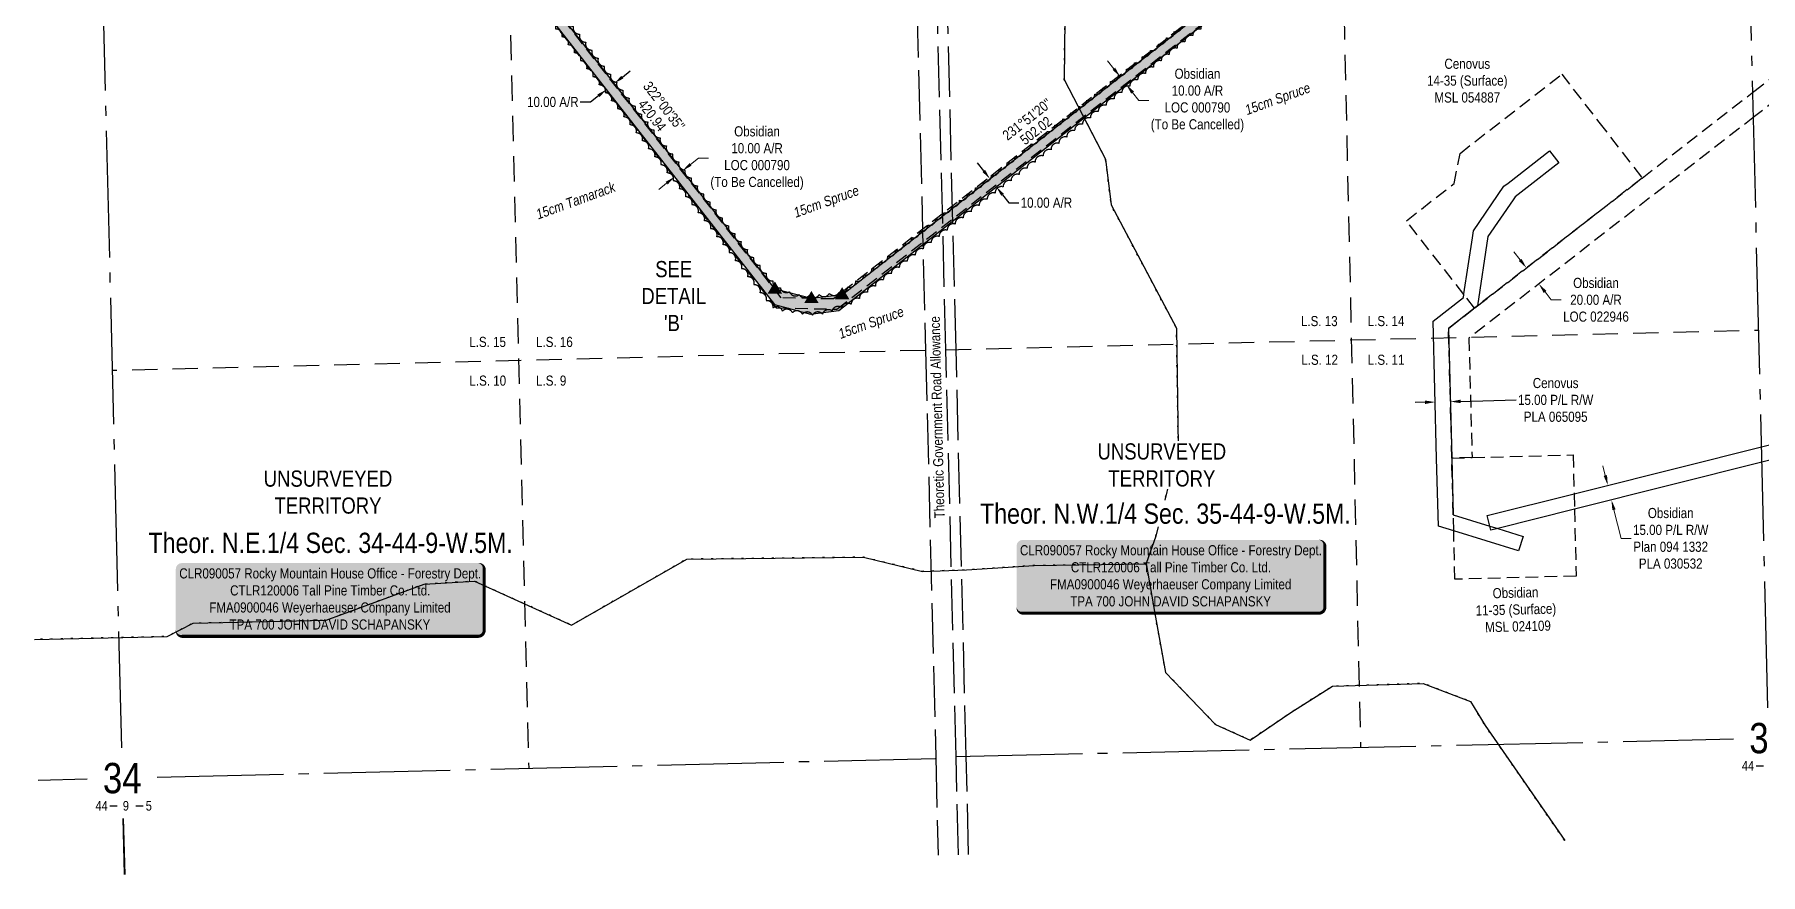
# Model space of a CAD drawing. Extents: x 617631 to 623159, y 5855424 to 5859819.
# Drawn here: x 619646 to 621353, y 5855424 to 5856254 of the extents above; entities that cross this region are included whole.
import ezdxf
from ezdxf.enums import TextEntityAlignment as Align

# ---------------------------------------------------------------- set-up
doc = ezdxf.new("R2010")
doc.units = 0
doc.header["$LTSCALE"] = 5
doc.header["$PDSIZE"] = 0.5
for name, pattern in [('0', [1, 1, 0]), ('foc-ACCESSROAD', [3.75, 2.5, -1.25]), ('foc-LSD', [8, 5, -3]), ('foc-QUARTERLINE', [33, 25, -3, 2, -3]), ('foc-UNSURVEYED', [12.5, 10, -2.5]), ('foc-WHEELTRACKS', [2, 0.4, -1.6])]:
    doc.linetypes.add(name, pattern=pattern)
doc.layers.get('Defpoints').update_dxf_attribs({"color": 9})
for name, color, linetype in [('10', 1, 'Continuous'), ('9', 3, 'Continuous'), ('AS-SURFACE IMPACT', 7, 'Continuous'), ('C-AR', 13, 'foc-ACCESSROAD'), ('C-RW', 13, 'Continuous'), ('C-SYMBOL', 7, 'Continuous'), ('C-WS', 13, 'foc-ACCESSROAD'), ('DETAIL-T', 7, 'Continuous'), ('F-RW', 190, 'Continuous'), ('F-WS', 190, 'foc-ACCESSROAD'), ('L-BD', 7, 'Continuous'), ('L-MON', 1, 'Continuous'), ('L-QSEC', 8, 'foc-QUARTERLINE'), ('L-ROAD-T', 7, 'Continuous'), ('L-SECLBL', 7, 'Continuous'), ('L-SECTION-LSD', 7, 'foc-LSD'), ('L-UNS-T', 3, 'Continuous'), ('L-USEC', 7, 'foc-UNSURVEYED'), ('P-PROPOSED', 10, 'Continuous'), ('P-PROPOSED-H', 21, 'Continuous'), ('P-TXT', 4, 'Continuous'), ('T-BUSH', 110, '0'), ('T-BUSH-T', 110, 'Continuous'), ('T-WATER-P3', 160, 'foc-WHEELTRACKS')]:
    doc.layers.add(name, color=color, linetype=linetype)
for name, color, linetype, lineweight in [('C-AR-T', 13, 'Continuous', 9), ('C-RW-T', 13, 'Continuous', 9), ('C-WS-T', 13, 'Continuous', 9)]:
    doc.layers.add(name, color=color, linetype=linetype, lineweight=lineweight)
doc.styles.add('100L', font='ARIALN.TTF', dxfattribs={"height": 11})
doc.styles.add('175L', font='ARIALN.TTF', dxfattribs={"height": 20})
doc.styles.add('80', font='ARIALN.TTF', dxfattribs={"height": 10})
doc.styles.add('80CG', font='ARIALN.TTF', dxfattribs={"height": 10})
doc.styles.add('80L', font='ARIALN.TTF', dxfattribs={"height": 10})
doc.styles.add('80LS', font='ARIALNI.TTF', dxfattribs={"height": 10})
doc.styles.add('foc-LtypeFont', font='ARIALN.TTF', dxfattribs={"height": 7.35})
doc.styles.add('SIMPLEX', font='ARIALN.TTF')
doc.linetypes.add('foc-TOPO-flowdirection-NOLINE', pattern='A,0,[">",foc-LtypeFont,S=0.3,R=0,X=0,Y=-0.945],-20,[">",foc-LtypeFont,S=0.3,R=0,X=0,Y=-0.945],0', length=20)
doc.dimstyles.new('Compass 5 000', dxfattribs={"dimscale": 5, "dimtxt": 9, "dimasz": 2, "dimexe": 0.2, "dimexo": 0.0625, "dimgap": 0.5, "dimtad": 0, "dimtih": 1, "dimtoh": 1, "dimzin": 0, "dimdsep": 46, "dimtxsty": '80CG', "dimcen": 0.1, "dimse1": 1, "dimse2": 1, "dimclrd": 256, "dimclrt": 256, "dimaunit": 1, "dimadec": 4, "dimazin": 0, "dimtfac": 0.06, "dimtofl": 0, "dimtmove": 0, "dimatfit": 1, "dimfxl": 0.2, "dimtolj": 1, "dimtzin": 0, "dimlwd": -1, "dimarcsym": 0})

# ---------------------------------------------------------------- blocks, each defined once
blk = doc.blocks.new('L-SECLBL')
at = {"layer": '9', "color": 7}
for p, q in [((-5.1, -27.8), (-12.3, -27.8)), ((20.7, -27.8), (13.5, -27.8))]:
    blk.add_line(p, q, dxfattribs=at)
at = {"layer": '10', "color": 2, "style": 'SIMPLEX'}
blk.add_attdef('SEC', text='', height=30, dxfattribs=at).set_placement((0, 0), align=Align.MIDDLE)
at = {"layer": '10', "color": 5, "style": '80L'}
blk.add_attdef('TWP', text='', height=9.5, dxfattribs=at).set_placement((-14.4, -27.4), align=Align.MIDDLE_RIGHT)
blk.add_attdef('RGE', text='', height=9.5, dxfattribs=at).set_placement((3.6, -27.4), align=Align.MIDDLE_CENTER)
blk.add_attdef('MER', text='', height=9.5, dxfattribs=at).set_placement((23.2, -27.4), align=Align.MIDDLE_LEFT)
blk = doc.blocks.new('*D424')
at = {"layer": 'C-RW-T', "transparency": 16777216}
for p, q in [((621199.7, 5855818.2), (621197.3, 5855827.9)), ((621208.3, 5855784.3), (621215.4, 5855756)), ((621215.4, 5855756), (621225.4, 5855756))]:
    blk.add_line(p, q, dxfattribs=at)
for points in [[(621201.4, 5855818.6), (621198.1, 5855817.8), (621202.2, 5855808.5)], [(621209.9, 5855784.7), (621206.7, 5855783.9), (621205.8, 5855794)]]:
    blk.add_solid(points, dxfattribs=at)
at = {"layer": 'Defpoints', "color": 0, "transparency": 16777216}
for p in [(621220.5, 5855813.1), (621224.2, 5855798.6), (621205.8, 5855794)]:
    blk.add_point(p, dxfattribs=at)
at = {"layer": 'C-RW-T', "transparency": 16777216, "insert": (621264.4, 5855756), "char_height": 10, "attachment_point": 5, "style": '80CG'}
blk.add_mtext('\\A1;Obsidian\\P15.00 P/L R/W\\PPlan 094 1332\\PPLA 030532', dxfattribs=at)
blk = doc.blocks.new('*D425')
at = {"layer": 'Defpoints', "color": 0, "transparency": 16777216}
for p in [(621031.5, 5855890.8), (621031.6, 5855887.5), (621046.6, 5855887.9)]:
    blk.add_point(p, dxfattribs=at)
at = {"layer": 'F-RW', "transparency": 16777216}
for p, q in [((621021.5, 5855890.6), (621011.5, 5855890.3)), ((621056.5, 5855891.5), (621111.5, 5855892.9))]:
    blk.add_line(p, q, dxfattribs=at)
for points in [[(621021.5, 5855892.3), (621021.5, 5855888.9), (621031.5, 5855890.8)], [(621056.5, 5855893.2), (621056.5, 5855889.8), (621046.5, 5855891.2)]]:
    blk.add_solid(points, dxfattribs=at)
at = {"layer": 'F-RW', "transparency": 16777216, "insert": (621150.6, 5855892.9), "char_height": 10, "attachment_point": 5, "style": '80CG'}
blk.add_mtext('\\A1;Cenovus\\P15.00 P/L R/W\\PPLA 065095', dxfattribs=at)
blk = doc.blocks.new('*D426')
at = {"layer": 'C-AR-T', "transparency": 16777216}
for p, q in [((621115.6, 5856031.4), (621109.4, 5856039.3)), ((621140.1, 5855999.8), (621146.2, 5855991.9)), ((621146.2, 5855991.9), (621156.2, 5855991.9))]:
    blk.add_line(p, q, dxfattribs=at)
for points in [[(621116.9, 5856032.4), (621114.2, 5856030.3), (621121.7, 5856023.5)], [(621141.4, 5856000.8), (621138.8, 5855998.7), (621133.9, 5856007.7)]]:
    blk.add_solid(points, dxfattribs=at)
at = {"layer": 'Defpoints', "color": 0, "transparency": 16777216}
for p in [(621122, 5856023.7), (621133.9, 5856007.7), (621134.3, 5856007.9)]:
    blk.add_point(p, dxfattribs=at)
at = {"layer": 'C-AR-T', "transparency": 16777216, "insert": (621190.5, 5855991.9), "char_height": 10, "attachment_point": 5, "style": '80CG'}
blk.add_mtext('\\A1;Obsidian\\P20.00 A/R\\PLOC 022946 ', dxfattribs=at)
blk = doc.blocks.new('TRIA')
blk.add_hatch(color=255).paths.add_polyline_path([(-0.04, 1.52), (-1.47, -0.87), (1.39, -0.87)])
blk = doc.blocks.new('TRIAA')
blk.add_blockref('TRIA', (0, 0))
blk = doc.blocks.new('TRIB')
at = {"color": 1}
blk.add_lwpolyline([(-1.12, -0.67), (-0.04, 1.13), (1.04, -0.67)], close=True, dxfattribs=at)
blk = doc.blocks.new('TRIBB')
blk.add_blockref('TRIB', (0, 0))
blk = doc.blocks.new('TRICC')
for name in ['TRIAA', 'TRIBB']:
    blk.add_blockref(name, (0, 0))
blk = doc.blocks.new('plspike')
blk.add_blockref('TRICC', (0, 0))
blk = doc.blocks.new('*D467')
at = {"layer": 'C-AR-T', "transparency": 16777216}
for p, q in [((620294.9, 5856125.8), (620302.7, 5856132)), ((620302.7, 5856132), (620312.7, 5856132)), ((620271.3, 5856107.3), (620263.4, 5856101.1))]:
    blk.add_line(p, q, dxfattribs=at)
for points in [[(620293.9, 5856127.1), (620295.9, 5856124.5), (620287, 5856119.6)], [(620270.3, 5856108.6), (620272.3, 5856106), (620279.2, 5856113.5)]]:
    blk.add_solid(points, dxfattribs=at)
at = {"layer": 'Defpoints', "color": 0, "transparency": 16777216}
for p in [(620278.8, 5856113.9), (620286.7, 5856120.1), (620287, 5856119.6)]:
    blk.add_point(p, dxfattribs=at)
at = {"layer": 'C-AR-T', "transparency": 16777216, "insert": (620360.7, 5856132), "char_height": 10, "attachment_point": 5, "style": '80CG'}
blk.add_mtext('\\A1;Obsidian\\P10.00 A/R \\PLOC 000790\\P(To Be Cancelled)', dxfattribs=at)
blk = doc.blocks.new('*D468')
at = {"layer": 'C-AR-T', "transparency": 16777216}
for p, q in [((620713.6, 5856220.4), (620707.4, 5856228.3)), ((620732.1, 5856196.8), (620738.3, 5856189)), ((620738.3, 5856189), (620748.3, 5856189))]:
    blk.add_line(p, q, dxfattribs=at)
for points in [[(620714.9, 5856221.5), (620712.3, 5856219.4), (620719.8, 5856212.6)], [(620733.5, 5856197.9), (620730.8, 5856195.8), (620726, 5856204.7)]]:
    blk.add_solid(points, dxfattribs=at)
at = {"layer": 'Defpoints', "color": 0, "transparency": 16777216}
for p in [(620720.3, 5856213), (620726, 5856204.7), (620726.4, 5856205.1)]:
    blk.add_point(p, dxfattribs=at)
at = {"layer": 'C-AR-T', "transparency": 16777216, "insert": (620796.3, 5856189), "char_height": 10, "attachment_point": 5, "style": '80CG'}
blk.add_mtext('\\A1;Obsidian\\P10.00 A/R \\PLOC 000790\\P(To Be Cancelled)', dxfattribs=at)
blk = doc.blocks.new('*D492')
at = {"layer": 'Defpoints', "color": 0, "transparency": 16777216}
for p in [(620589.9, 5856110.6), (620597.3, 5856103.7), (620596.1, 5856102.7)]:
    blk.add_point(p, dxfattribs=at)
at = {"layer": 'P-TXT', "transparency": 16777216}
for p, q in [((620585, 5856119.4), (620578.8, 5856127.3)), ((620603.5, 5856095.8), (620609.7, 5856087.9)), ((620609.7, 5856087.9), (620619.7, 5856087.9))]:
    blk.add_line(p, q, dxfattribs=at)
for points in [[(620586.3, 5856120.4), (620583.6, 5856118.4), (620591.1, 5856111.5)], [(620604.8, 5856096.8), (620602.2, 5856094.8), (620597.3, 5856103.7)]]:
    blk.add_solid(points, dxfattribs=at)
at = {"layer": 'P-TXT', "transparency": 16777216, "insert": (620646.9, 5856087.9), "char_height": 10, "attachment_point": 5, "style": '80CG'}
blk.add_mtext('\\A1;10.00 A/R', dxfattribs=at)
blk = doc.blocks.new('*D493')
at = {"layer": 'Defpoints', "color": 0, "transparency": 16777216}
for p in [(620219.6, 5856206), (620211.7, 5856199.8), (620211.7, 5856199.8)]:
    blk.add_point(p, dxfattribs=at)
at = {"layer": 'P-TXT', "transparency": 16777216}
for p, q in [((620227.5, 5856212.1), (620235.3, 5856218.3)), ((620203.8, 5856193.7), (620195.9, 5856187.5)), ((620195.9, 5856187.5), (620185.9, 5856187.5))]:
    blk.add_line(p, q, dxfattribs=at)
for points in [[(620226.4, 5856213.4), (620228.5, 5856210.8), (620219.6, 5856206)], [(620202.8, 5856195), (620204.9, 5856192.4), (620211.7, 5856199.8)]]:
    blk.add_solid(points, dxfattribs=at)
at = {"layer": 'P-TXT', "transparency": 16777216, "insert": (620158.7, 5856187.5), "char_height": 10, "attachment_point": 5, "style": '80CG'}
blk.add_mtext('\\A1;10.00 A/R', dxfattribs=at)
blk = doc.blocks.new('*U498')
h = blk.add_hatch(color=255)
edge = h.paths.add_edge_path()
edge.add_line((-146.5, -37), (146.5, -37))
edge.add_arc((146.5, -31), 6, 270, 360)
edge.add_line((152.5, -31), (152.5, 29.5))
edge.add_arc((146.5, 29.5), 6, 0, 90)
edge.add_line((146.5, 35.5), (-146.5, 35.5))
edge.add_arc((-146.5, 29.5), 6, 90, 180)
edge.add_line((-152.5, 29.5), (-152.5, -31))
edge.add_arc((-146.5, -31), 6, 180, 270)
at = {"color": 44, "flags": 128}
blk.add_lwpolyline([(-146.5, -37, 3, 3, 0), (146.5, -37, 3, 3, 0.414214), (152.5, -31, 3, 3, 0), (152.5, 29.5, 3, 0, 0.414214), (146.5, 35.5, 0, 0, 0), (-146.5, 35.5, 0, 0, 0.414214), (-152.5, 29.5, 0, 0, 0), (-152.5, -31, 0, 3, 0.414214)], format="xyseb", close=True, dxfattribs=at)
at = {"color": 44, "style": '80'}
blk.add_attdef('ENTER_TEXT_001', (-36, -5), '', height=10, dxfattribs=at)

msp = doc.modelspace()

# ---------------------------------------------------------------- hatches: boundary and pattern name
at = {"layer": 'P-PROPOSED-H'}
h = msp.add_hatch(color=256, dxfattribs=at)
h.dxf.hatch_style = 1
h.paths.add_polyline_path([(620119.529, 5856334.089), (620106.955, 5856333.772), (620111.696, 5856327.879), (620377.801, 5855987.166), (620413.685, 5855977.855), (620441.442, 5855981.265), (620845.958, 5856298.952), (620903.488, 5856345.479), (620913.88, 5856353.689), (620897.247, 5856353.288), (620839.728, 5856306.77), (620445.059, 5855996.816), (620414.689, 5855993.086), (620378.535, 5856002.467)])

# ---------------------------------------------------------------- linework, layer by layer
at = {"layer": 'C-AR'}
msp.add_lwpolyline([(621444.056, 5856248.169), (621347.218, 5856173.064), (621064.873, 5855954.086), (621067.903, 5855835.939), (621047.917, 5855835.426), (621044.651, 5855963.703), (621070.269, 5855983.571), (621070.638, 5855983.858), (621073.245, 5855985.879), (621236.302, 5856112.341), (621346.598, 5856197.886), (621435.272, 5856266.661), (621443.436, 5856272.992)], dxfattribs=at)
at = {"layer": 'C-RW'}
msp.add_lwpolyline([(621453.853, 5855856.248), (621355.75, 5855831.61), (621169.201, 5855784.758), (621093.307, 5855765.699), (621086.491, 5855763.988), (621085.456, 5855768.11), (621082.797, 5855778.699), (621168.804, 5855800.15), (621184.761, 5855804.13), (621355.366, 5855846.976), (621453.469, 5855871.611)], dxfattribs=at)
at = {"layer": 'C-WS'}
msp.add_lwpolyline([(621170.908, 5855718.646), (621050.949, 5855715.578), (621049.739, 5855763.397), (621049.339, 5855779.2), (621047.917, 5855835.426), (621067.903, 5855835.939), (621167.813, 5855838.505), (621168.804, 5855800.15), (621169.201, 5855784.758), (621170.908, 5855718.646)], close=True, dxfattribs=at)
at = {"layer": 'F-RW'}
msp.add_lwpolyline([(621118.333, 5855758.015), (621113.932, 5855743.686), (621049.739, 5855763.397), (621034.608, 5855768.043), (621032.913, 5855835.046), (621029.454, 5855970.911), (621059.329, 5855994.081), (621059.78, 5855997.06), (621059.879, 5855997.714), (621068.265, 5856053.04), (621069.35, 5856060.205), (621099.468, 5856104.137), (621103.619, 5856107.364), (621144.609, 5856139.217), (621153.807, 5856127.381), (621122.33, 5856102.921), (621110.52, 5856093.743), (621108.499, 5856090.796), (621083.653, 5856054.553), (621073.245, 5855985.879), (621070.638, 5855983.858), (621070.269, 5855983.571), (621044.651, 5855963.703), (621047.917, 5855835.426), (621049.339, 5855779.2), (621085.456, 5855768.11), (621093.307, 5855765.699), (621118.333, 5855758.015)], close=True, dxfattribs=at)
at = {"layer": 'F-WS'}
msp.add_lwpolyline([(621070.638, 5855983.858), (621070.269, 5855983.571), (621059.78, 5855997.06), (621036.749, 5856026.678), (621002.968, 5856070.122), (621050.362, 5856106.974), (621056.005, 5856136.711), (621156.557, 5856214.899), (621193.409, 5856167.505), (621236.302, 5856112.341), (621073.245, 5855985.879), (621070.638, 5855983.858)], close=True, dxfattribs=at)
at = {"layer": 'L-BD', "flags": 128}
msp.add_lwpolyline([(620378.535, 5856002.467), (620366.359, 5856018.057)], dxfattribs=at)
at = {"layer": 'L-QSEC'}
for p, q in [((621360.531, 5855588.495), (621341.591, 5856364)), ((619712.851, 5856323.825), (619732.09, 5855548.943)), ((620557.506, 5855540.359), (621326.508, 5855557.627)), ((619767.345, 5855519.789), (620536.988, 5855538.482)), ((619649.496, 5855516.927), (619698.083, 5855518.107)), ((619735.206, 5855423.632), (619733.83, 5855478.965)), ((619733.83, 5855478.965), (619735.207, 5855423.632))]:
    msp.add_line(p, q, dxfattribs=at)
at = {"layer": 'L-SECTION-LSD', "flags": 128}
for points in [[(620939.493, 5856354.241), (620957.567, 5855549.342)], [(620114.968, 5856333.744), (620134.825, 5855528.714)], [(620547.454, 5855942.418), (621351.408, 5855962.053)], [(620527.356, 5855941.938), (619722.829, 5855921.962)]]:
    msp.add_lwpolyline(points, dxfattribs=at)
at = {"layer": 'L-USEC'}
for p, q in [((620517.3, 5856344.128), (620527.356, 5855941.938)), ((620547.454, 5855942.418), (620537.398, 5856344.613)), ((620557.511, 5855942.67), (620547.455, 5856344.855)), ((620527.356, 5855941.938), (620537.408, 5855539.878)), ((620557.506, 5855540.359), (620547.454, 5855942.418)), ((620567.563, 5855540.61), (620557.511, 5855942.67)), ((620537.408, 5855539.878), (620539.839, 5855442.627)), ((620559.937, 5855443.101), (620557.506, 5855540.359)), ((620569.994, 5855443.339), (620567.563, 5855540.61))]:
    msp.add_line(p, q, dxfattribs=at)
at = {"layer": 'T-BUSH', "flags": 128}
for points in [[(619711.513, 5856861.655, 0.52056705), (619717.862, 5856853.929, 0.52056705), (619724.211, 5856846.203, 0.52056705), (619730.56, 5856838.477, 0.52056705), (619736.789, 5856830.654, 0.52056705), (619743.007, 5856822.822, 0.52056705), (619749.225, 5856814.991, 0.52056705), (619755.443, 5856807.159, 0.52056705), (619761.661, 5856799.327, 0.52056705), (619767.879, 5856791.496, 0.52056705), (619774.098, 5856783.664, 0.52056705), (619780.24, 5856775.773, 0.52056705), (619786.358, 5856767.863, 0.52056705), (619792.475, 5856759.952, 0.52056705), (619798.592, 5856752.041, 0.52056705), (619804.709, 5856744.13, 0.52056705), (619810.826, 5856736.219, 0.52056705), (619816.943, 5856728.309, 0.52056705), (619823.06, 5856720.398, 0.52056705), (619829.177, 5856712.487, 0.52056705), (619835.295, 5856704.576, 0.52056705), (619841.411, 5856696.665, 0.52056705), (619847.513, 5856688.742, 0.52056705), (619853.615, 5856680.82, 0.52056705), (619859.717, 5856672.897, 0.52056705), (619865.819, 5856664.975, 0.52056705), (619871.921, 5856657.053, 0.52056705), (619878.023, 5856649.13, 0.52056705), (619884.125, 5856641.208, 0.52056705), (619890.227, 5856633.285, 0.52056705), (619896.329, 5856625.363, 0.52056705), (619902.431, 5856617.44, 0.52056705), (619908.533, 5856609.518, 0.52056705), (619914.635, 5856601.596, 0.52056705), (619920.738, 5856593.673, 0.52056705), (619926.84, 5856585.751, 0.52056705), (619932.942, 5856577.828, 0.52056705), (619939.076, 5856569.931, 0.52056705), (619945.232, 5856562.05, 0.52056705), (619951.387, 5856554.169, 0.52056705), (619957.543, 5856546.288, 0.52056705), (619963.699, 5856538.408, 0.52056705), (619969.782, 5856530.471, 0.52056705), (619975.84, 5856522.514, 0.52056705), (619981.897, 5856514.558, 0.52056705), (619987.954, 5856506.601, 0.52056705), (619994.011, 5856498.644, 0.52056705), (620000.068, 5856490.687, 0.52056705), (620006.126, 5856482.73, 0.52056705), (620012.183, 5856474.774, 0.52056705), (620018.24, 5856466.817, 0.52056705), (620024.297, 5856458.86, 0.52056705), (620030.354, 5856450.903, 0.52056705), (620036.411, 5856442.946, 0.52056705), (620042.469, 5856434.99, 0.52056705), (620048.571, 5856427.068, 0.52056705), (620054.838, 5856419.276, 0.52056705), (620061.106, 5856411.484, 0.52056705), (620067.373, 5856403.691, 0.52056705), (620073.64, 5856395.899, 0.52056705), (620079.907, 5856388.106, 0.52056705), (620086.175, 5856380.314, 0.52056705), (620092.442, 5856372.521, 0.52056705), (620098.709, 5856364.729, 0.52056705), (620104.976, 5856356.937, 0.52056705), (620111.244, 5856349.144, 0.52056705), (620117.511, 5856341.352, 0.52056705), (620123.718, 5856333.511, 0.52056705), (620129.889, 5856325.643, 0.52056705), (620136.061, 5856317.775, 0.52056705), (620142.232, 5856309.906, 0.52056705), (620148.404, 5856302.038, 0.52056705), (620154.551, 5856294.15, 0.52056705), (620160.682, 5856286.25, 0.52056705), (620166.813, 5856278.35, 0.52056705), (620172.944, 5856270.45, 0.52056705), (620179.075, 5856262.55, 0.52056705), (620185.206, 5856254.65, 0.52056705), (620191.336, 5856246.75, 0.52056705), (620197.467, 5856238.849, 0.52056705), (620203.598, 5856230.949, 0.52056705), (620209.729, 5856223.049, 0.52056705), (620215.86, 5856215.149, 0.52056705), (620221.991, 5856207.249, 0.52056705), (620228.122, 5856199.349, 0.52056705), (620234.253, 5856191.449, 0.52056705), (620240.383, 5856183.548, 0.52056705), (620246.514, 5856175.648, 0.52056705), (620252.658, 5856167.758, 0.52056705), (620258.804, 5856159.87, 0.52056705), (620264.951, 5856151.982, 0.52056705), (620271.097, 5856144.094, 0.52056705), (620277.243, 5856136.205, 0.52056705), (620283.39, 5856128.317, 0.52056705), (620289.536, 5856120.429, 0.52056705), (620295.682, 5856112.541, 0.52056705), (620301.828, 5856104.653, 0.52056705), (620307.975, 5856096.765, 0.52056705), (620314.121, 5856088.876, 0.52056705), (620320.267, 5856080.988, 0.52056705), (620326.413, 5856073.1, 0.52056705), (620332.587, 5856065.233, 0.52056705), (620338.802, 5856057.399, 0.52056705), (620345.016, 5856049.564, 0.52056705), (620351.231, 5856041.73, 0.52056705), (620357.445, 5856033.895, 0.52056705), (620363.66, 5856026.061, 0.52056705), (620369.874, 5856018.226, 0.52056705), (620376.339, 5856010.626, 0.52056705), (620383.741, 5856003.903, 0.52056705), (620392.777, 5855999.967, 0.52056705), (620402.306, 5855997.019, 0.52056705), (620412.279, 5855996.281, 0.52056705), (620422.215, 5855997.04, 0.52056705), (620432.141, 5855998.255, 0.52056705), (620442.067, 5855999.471, 0.52056705), (620450.406, 5856004.609, 0.52056705), (620458.385, 5856010.637, 0.52056705), (620466.365, 5856016.664, 0.52056705), (620474.26, 5856022.801, 0.52056705), (620482.151, 5856028.944, 0.52056705), (620490.042, 5856035.086, 0.52056705), (620497.934, 5856041.229, 0.52056705), (620505.825, 5856047.371, 0.52056705), (620513.716, 5856053.514, 0.52056705), (620521.607, 5856059.656, 0.52056705), (620529.498, 5856065.798, 0.52056705), (620537.389, 5856071.941, 0.52056705), (620545.28, 5856078.083, 0.52056705), (620553.172, 5856084.226, 0.52056705), (620561.057, 5856090.375, 0.52056705), (620568.914, 5856096.561, 0.52056705), (620576.772, 5856102.747, 0.52056705), (620584.629, 5856108.933, 0.52056705), (620592.486, 5856115.119, 0.52056705), (620600.343, 5856121.304, 0.52056705), (620608.2, 5856127.49, 0.52056705), (620616.058, 5856133.676, 0.52056705), (620623.915, 5856139.862, 0.52056705), (620631.772, 5856146.048, 0.52056705), (620639.629, 5856152.234, 0.52056705), (620647.486, 5856158.419, 0.52056705), (620655.354, 5856164.591, 0.52056705), (620663.225, 5856170.76, 0.52056705), (620671.096, 5856176.928, 0.52056705), (620678.967, 5856183.097, 0.52056705), (620686.838, 5856189.265, 0.52056705), (620694.709, 5856195.434, 0.52056705), (620702.579, 5856201.602, 0.52056705), (620710.45, 5856207.771, 0.52056705), (620718.321, 5856213.939, 0.52056705), (620726.192, 5856220.108, 0.52056705), (620734.063, 5856226.276, 0.52056705), (620741.934, 5856232.445, 0.52056705), (620749.804, 5856238.613, 0.52056705), (620757.675, 5856244.781, 0.52056705), (620765.546, 5856250.95, 0.52056705), (620773.41, 5856257.127, 0.52056705), (620781.194, 5856263.405, 0.52056705), (620788.977, 5856269.683, 0.52056705), (620796.761, 5856275.961, 0.52056705), (620804.545, 5856282.239, 0.52056705), (620812.329, 5856288.517, 0.52056705), (620820.112, 5856294.795, 0.52056705), (620827.896, 5856301.073, 0.52056705), (620835.68, 5856307.351, 0.52056705), (620843.464, 5856313.629, 0.52056705), (620851.247, 5856319.907, 0.52056705), (620859.025, 5856326.193, 0.52056705), (620866.796, 5856332.486, 0.52056705), (620874.568, 5856338.78, 0.52056705), (620882.339, 5856345.073, 0.52056705), (620890.11, 5856351.366, 0.52056705), (620897.882, 5856357.66, 0.52056705), (620905.693, 5856363.902, 0.52056705), (620913.557, 5856370.08, 0.52056705), (620921.42, 5856376.259, 0.52056705), (620929.283, 5856382.437, 0.52056705), (620937.146, 5856388.615, 0.52056705), (620945.01, 5856394.793, 0.52056705), (620952.873, 5856400.971, 0.52056705), (620960.744, 5856407.14, 0.52056705), (620968.659, 5856413.251, 0.52056705), (620976.574, 5856419.363, 0.52056705), (620984.488, 5856425.475, 0.52056705), (620992.403, 5856431.587, 0.52056705), (621000.318, 5856437.698, 0.52056705), (621008.233, 5856443.81, 0.52056705), (621016.148, 5856449.922, 0.52056705), (621024.067, 5856456.029, 0.52056705), (621031.985, 5856462.136, 0.52056705), (621039.904, 5856468.243, 0.52056705), (621047.823, 5856474.35, 0.52056705), (621055.741, 5856480.457, 0.52056705), (621063.66, 5856486.564, 0.52056705), (621071.579, 5856492.671, 0.52056705), (621079.497, 5856498.778, 0.52056705), (621087.416, 5856504.885, 0.52056705), (621095.289, 5856511.05, 0.52056705), (621103.096, 5856517.299, 0.52056705), (621110.903, 5856523.548, 0.52056705), (621118.68, 5856529.833, 0.52056705), (621126.251, 5856536.366, 0.52056705), (621133.822, 5856542.899, 0.52056705), (621141.393, 5856549.432, 0.52056705), (621148.964, 5856555.965, 0.52056705), (621156.535, 5856562.498, 0.52056705), (621164.361, 5856568.722, 0.52056705), (621172.207, 5856574.923, 0.52056705), (621180.052, 5856581.123, 0.52056705), (621187.898, 5856587.324, 0.52056705), (621195.743, 5856593.525, 0.52056705), (621193.876, 5856601.261, 0.52056705), (621188.326, 5856609.579, 0.52056705), (621182.775, 5856617.897, 0.52056705), (621176.997, 5856626.558, 0.52056705)], [(621226.137, 5856557.305, 0.52056705), (621220.04, 5856565.231, 0.52056705), (621213.942, 5856573.156, 0.52056705), (621207.844, 5856581.082, 0.52056705), (621199.665, 5856575.585, 0.52056705), (621191.453, 5856569.878, 0.52056705), (621183.317, 5856564.07, 0.52056705), (621175.504, 5856557.828, 0.52056705), (621167.69, 5856551.587, 0.52056705), (621159.865, 5856545.361, 0.52056705), (621152.04, 5856539.134, 0.52056705), (621144.215, 5856532.908, 0.52056705), (621136.39, 5856526.682, 0.52056705), (621128.565, 5856520.455, 0.52056705), (621120.74, 5856514.229, 0.52056705), (621112.914, 5856508.003, 0.52056705), (621105.089, 5856501.776, 0.52056705), (621097.239, 5856495.582, 0.52056705), (621089.298, 5856489.504, 0.52056705), (621081.357, 5856483.426, 0.52056705), (621073.416, 5856477.349, 0.52056705), (621065.475, 5856471.271, 0.52056705), (621057.534, 5856465.193, 0.52056705), (621049.695, 5856458.984, 0.52056705), (621041.868, 5856452.76, 0.52056705), (621034.04, 5856446.537, 0.52056705), (621026.213, 5856440.314, 0.52056705), (621018.385, 5856434.09, 0.52056705), (621010.558, 5856427.867, 0.52056705), (621002.73, 5856421.644, 0.52056705), (620994.903, 5856415.42, 0.52056705), (620987.075, 5856409.197, 0.52056705), (620979.248, 5856402.973, 0.52056705), (620971.42, 5856396.75, 0.52056705), (620963.593, 5856390.527, 0.52056705), (620955.765, 5856384.303, 0.52056705), (620947.905, 5856378.122, 0.52056705), (620939.952, 5856372.06, 0.52056705), (620931.999, 5856365.997, 0.52056705), (620924.047, 5856359.935, 0.52056705), (620916.094, 5856353.872, 0.52056705), (620908.321, 5856347.585, 0.52056705), (620900.653, 5856341.166, 0.52056705), (620892.986, 5856334.746, 0.52056705), (620885.318, 5856328.327, 0.52056705), (620877.644, 5856321.915, 0.52056705), (620869.834, 5856315.67, 0.52056705), (620862.025, 5856309.424, 0.52056705), (620854.215, 5856303.179, 0.52056705), (620846.405, 5856296.934, 0.52056705), (620838.595, 5856290.688, 0.52056705), (620830.785, 5856284.443, 0.52056705), (620822.975, 5856278.197, 0.52056705), (620815.165, 5856271.952, 0.52056705), (620807.355, 5856265.706, 0.52056705), (620799.545, 5856259.461, 0.52056705), (620791.735, 5856253.216, 0.52056705), (620783.925, 5856246.97, 0.52056705), (620776.115, 5856240.725, 0.52056705), (620768.306, 5856234.479, 0.52056705), (620760.503, 5856228.225, 0.52056705), (620752.717, 5856221.949, 0.52056705), (620744.932, 5856215.673, 0.52056705), (620737.147, 5856209.397, 0.52056705), (620729.361, 5856203.121, 0.52056705), (620721.576, 5856196.845, 0.52056705), (620713.79, 5856190.57, 0.52056705), (620706.005, 5856184.294, 0.52056705), (620698.219, 5856178.018, 0.52056705), (620690.434, 5856171.742, 0.52056705), (620682.648, 5856165.466, 0.52056705), (620674.863, 5856159.19, 0.52056705), (620667.078, 5856152.914, 0.52056705), (620659.292, 5856146.638, 0.52056705), (620651.507, 5856140.362, 0.52056705), (620643.631, 5856134.201, 0.52056705), (620635.726, 5856128.076, 0.52056705), (620627.822, 5856121.95, 0.52056705), (620619.917, 5856115.825, 0.52056705), (620612.013, 5856109.7, 0.52056705), (620604.109, 5856103.574, 0.52056705), (620596.204, 5856097.449, 0.52056705), (620588.3, 5856091.324, 0.52056705), (620580.395, 5856085.198, 0.52056705), (620572.491, 5856079.073, 0.52056705), (620564.586, 5856072.948, 0.52056705), (620556.682, 5856066.822, 0.52056705), (620548.777, 5856060.697, 0.52056705), (620540.873, 5856054.572, 0.52056705), (620532.974, 5856048.439, 0.52056705), (620525.081, 5856042.3, 0.52056705), (620517.187, 5856036.16, 0.52056705), (620509.294, 5856030.02, 0.52056705), (620501.4, 5856023.881, 0.52056705), (620493.507, 5856017.741, 0.52056705), (620485.614, 5856011.602, 0.52056705), (620477.72, 5856005.462, 0.52056705), (620469.827, 5855999.322, 0.52056705), (620461.961, 5855993.148, 0.52056705), (620453.834, 5855987.454, 0.52056705), (620444.371, 5855984.222, 0.52056705), (620434.908, 5855980.989, 0.52056705), (620425.445, 5855977.756, 0.52056705), (620415.564, 5855976.866, 0.52056705), (620405.636, 5855977.674, 0.52056705), (620395.756, 5855979.22, 0.52056705), (620385.876, 5855980.766, 0.52056705), (620376.464, 5855983.819, 0.52056705), (620369.764, 5855990.938, 0.52056705), (620363.721, 5855998.905, 0.52056705), (620357.615, 5856006.825, 0.52056705), (620351.51, 5856014.745, 0.52056705), (620345.405, 5856022.665, 0.52056705), (620339.299, 5856030.585, 0.52056705), (620333.194, 5856038.504, 0.52056705), (620327.089, 5856046.424, 0.52056705), (620320.978, 5856054.34, 0.52056705), (620314.814, 5856062.214, 0.52056705), (620308.65, 5856070.089, 0.52056705), (620302.486, 5856077.963, 0.52056705), (620296.322, 5856085.838, 0.52056705), (620290.159, 5856093.712, 0.52056705), (620283.995, 5856101.587, 0.52056705), (620277.838, 5856109.467, 0.52056705), (620271.725, 5856117.381, 0.52056705), (620265.612, 5856125.295, 0.52056705), (620259.499, 5856133.208, 0.52056705), (620253.386, 5856141.122, 0.52056705), (620247.272, 5856149.036, 0.52056705), (620241.159, 5856156.95, 0.52056705), (620235.046, 5856164.864, 0.52056705), (620228.933, 5856172.778, 0.52056705), (620222.82, 5856180.691, 0.52056705), (620216.706, 5856188.605, 0.52056705), (620210.593, 5856196.519, 0.52056705), (620204.48, 5856204.433, 0.52056705), (620198.367, 5856212.347, 0.52056705), (620192.253, 5856220.261, 0.52056705), (620186.14, 5856228.174, 0.52056705), (620180.027, 5856236.088, 0.52056705), (620173.894, 5856243.987, 0.52056705), (620167.698, 5856251.836, 0.52056705), (620161.502, 5856259.685, 0.52056705), (620155.306, 5856267.534, 0.52056705), (620149.11, 5856275.383, 0.52056705), (620142.913, 5856283.232, 0.52056705), (620136.717, 5856291.081, 0.52056705), (620130.521, 5856298.93, 0.52056705), (620124.325, 5856306.779, 0.52056705), (620118.128, 5856314.628, 0.52056705), (620111.932, 5856322.477, 0.52056705), (620105.736, 5856330.326, 0.52056705), (620099.54, 5856338.175, 0.52056705), (620093.344, 5856346.024, 0.52056705), (620087.075, 5856353.815, 0.52056705), (620080.758, 5856361.567, 0.52056705), (620074.44, 5856369.318, 0.52056705), (620068.123, 5856377.07, 0.52056705), (620061.805, 5856384.822, 0.52056705), (620055.488, 5856392.574, 0.52056705), (620049.204, 5856400.352, 0.52056705), (620043.019, 5856408.21, 0.52056705), (620036.835, 5856416.069, 0.52056705), (620030.65, 5856423.927, 0.52056705), (620024.466, 5856431.785, 0.52056705), (620018.281, 5856439.644, 0.52056705), (620012.097, 5856447.502, 0.52056705), (620005.913, 5856455.36, 0.52056705), (619999.728, 5856463.218, 0.52056705), (619993.576, 5856471.102, 0.52056705), (619987.561, 5856479.09, 0.52056705), (619981.545, 5856487.079, 0.52056705), (619975.53, 5856495.067, 0.52056705), (619969.514, 5856503.055, 0.52056705), (619963.499, 5856511.044, 0.52056705), (619957.483, 5856519.032, 0.52056705), (619951.468, 5856527.02, 0.52056705), (619945.452, 5856535.009, 0.52056705), (619939.437, 5856542.997, 0.52056705), (619933.421, 5856550.985, 0.52056705), (619927.405, 5856558.973, 0.52056705), (619921.39, 5856566.962, 0.52056705), (619915.295, 5856574.889, 0.52056705), (619909.18, 5856582.802, 0.52056705), (619903.066, 5856590.715, 0.52056705), (619896.952, 5856598.628, 0.52056705), (619890.837, 5856606.541, 0.52056705), (619884.723, 5856614.454, 0.52056705), (619878.609, 5856622.367, 0.52056705), (619872.494, 5856630.28, 0.52056705), (619866.38, 5856638.193, 0.52056705), (619860.266, 5856646.106, 0.52056705), (619854.129, 5856654.002, 0.52056705), (619847.986, 5856661.892, 0.52056705), (619841.842, 5856669.782, 0.52056705), (619835.699, 5856677.673, 0.52056705), (619829.555, 5856685.563, 0.52056705), (619823.412, 5856693.454, 0.52056705), (619817.268, 5856701.344, 0.52056705), (619811.125, 5856709.234, 0.52056705), (619804.982, 5856717.125, 0.52056705), (619798.838, 5856725.015, 0.52056705), (619792.695, 5856732.906, 0.52056705), (619786.551, 5856740.796, 0.52056705), (619780.408, 5856748.686, 0.52056705), (619774.265, 5856756.577, 0.52056705), (619768.121, 5856764.467, 0.52056705), (619761.935, 5856772.324, 0.52056705), (619755.749, 5856780.181, 0.52056705), (619749.562, 5856788.038, 0.52056705), (619743.376, 5856795.895, 0.52056705), (619737.19, 5856803.752, 0.52056705), (619731.004, 5856811.609, 0.52056705), (619724.818, 5856819.466, 0.52056705), (619718.632, 5856827.323, 0.52056705), (619712.45, 5856835.183, 0.60961291), (619702.635, 5856842.405, 0.52056705)]]:
    msp.add_lwpolyline(points, format="xyb", dxfattribs=at)
at = {"layer": 'T-WATER-P3', "flags": 128}
for points in [[(621159.577, 5855457.257), (621080.899, 5855571.031), (621066.404, 5855594.738), (621019.486, 5855612.627), (620929.769, 5855609.746), (620888.649, 5855583.653), (620848.52, 5855556.572), (620814.151, 5855572.047), (620764.83, 5855623.3), (620754.187, 5855681.825), (620745.452, 5855731.158), (620755.141, 5855758.238), (620777.38, 5855847.329), (620775.434, 5855963.884), (620710.893, 5856085.734), (620705.438, 5856131.116), (620664.585, 5856209.643), (620666.873, 5856420.583), (620628.957, 5856492.525), (620628.194, 5856595.443), (620580.208, 5856674.354), (620579.445, 5856718.474), (620522.914, 5856858.708), (620455.588, 5857035.132), (620496.48, 5857280.946)], [(620745.528, 5855730.664), (620634.641, 5855729.209), (620567.811, 5855724.847), (620524.211, 5855723.393), (620466.116, 5855737.441), (620291.107, 5855735.493), (620177.32, 5855670.136), (620081.157, 5855713.707), (620031.301, 5855710.799), (619934.451, 5855674.965), (619803.079, 5855672.057), (619777.408, 5855658.997), (619646.041, 5855656.081)]]:
    msp.add_lwpolyline(points, dxfattribs=at)
at = {"layer": 'T-WATER-P3', "linetype": 'foc-TOPO-flowdirection-NOLINE', "flags": 128}
msp.add_lwpolyline([(619646.041, 5855656.081), (619777.408, 5855658.997), (619803.079, 5855672.057), (619934.451, 5855674.965), (620031.301, 5855710.799), (620081.157, 5855713.707), (620177.32, 5855670.136), (620291.107, 5855735.493), (620466.116, 5855737.441), (620524.211, 5855723.393), (620567.811, 5855724.847), (620634.641, 5855729.209), (620745.528, 5855730.664)], dxfattribs=at)

# ---------------------------------------------------------------- block references
at = {"layer": 'AS-SURFACE IMPACT'}
ref = msp.add_blockref('*U498', (620769.887, 5855719.01), dxfattribs=at)
ref.add_attrib('ENTER_TEXT_001', 'CLR090057 Rocky Mountain House Office - Forestry Dept.', (620620.788, 5855739.273), dxfattribs={"layer": '0', "color": 44, "height": 10, "style": '80'})
ref.add_attrib('ENTER_TEXT_002', 'CTLR120006 Tall Pine Timber Co. Ltd.', (620671.095, 5855722.429), dxfattribs={"layer": '0', "color": 44, "height": 10, "style": '80'})
ref.add_attrib('ENTER_TEXT_003', 'FMA0900046 Weyerhaeuser Company Limited', (620650.433, 5855705.585), dxfattribs={"layer": '0', "color": 44, "height": 10, "style": '80'})
ref.add_attrib('ENTER_TEXT_004', 'TPA 700 JOHN DAVID SCHAPANSKY', (620670.491, 5855688.741), dxfattribs={"layer": '0', "color": 44, "height": 10, "style": '80'})
ref = msp.add_blockref('*U498', (619938.314, 5855696.121), dxfattribs=at)
ref.add_attrib('ENTER_TEXT_001', 'CLR090057 Rocky Mountain House Office - Forestry Dept.', (619789.215, 5855716.384), dxfattribs={"layer": '0', "color": 44, "height": 10, "style": '80'})
ref.add_attrib('ENTER_TEXT_002', 'CTLR120006 Tall Pine Timber Co. Ltd.', (619839.522, 5855699.54), dxfattribs={"layer": '0', "color": 44, "height": 10, "style": '80'})
ref.add_attrib('ENTER_TEXT_003', 'FMA0900046 Weyerhaeuser Company Limited', (619818.86, 5855682.696), dxfattribs={"layer": '0', "color": 44, "height": 10, "style": '80'})
ref.add_attrib('ENTER_TEXT_004', 'TPA 700 JOHN DAVID SCHAPANSKY', (619838.918, 5855665.852), dxfattribs={"layer": '0', "color": 44, "height": 10, "style": '80'})
at = {"layer": 'L-MON', "xscale": 4.998172200000001, "yscale": 4.998172200000001, "zscale": 4.998172200000001}
for p in [(620378.535, 5856002.467), (620445.059, 5855996.816), (620414.689, 5855993.086)]:
    msp.add_blockref('plspike', p, dxfattribs=at)
at = {"layer": 'L-SECLBL'}
for p, values in [((621361.264, 5855558.503), {'SEC': '35', 'TWP': '44', 'RGE': '9', 'MER': '5'}), ((619732.835, 5855518.951), {'SEC': '34', 'TWP': '44', 'RGE': '9', 'MER': '5'})]:
    msp.add_blockref('L-SECLBL', p, dxfattribs=at).add_auto_attribs(values)

# ---------------------------------------------------------------- texts
at = {"layer": 'C-SYMBOL', "color": 3, "style": '175L'}
msp.add_text('Theor. N.E.1/4 Sec. 34-44-9-W.5M.', height=20, dxfattribs=at).set_placement((619938.949, 5855735.58), align=Align.BOTTOM_CENTER)
at = {"layer": 'C-WS-T', "insert": (621111.331, 5855685.558), "char_height": 10, "width": 101.43192, "attachment_point": 5, "rotation": 1.465225, "style": '80CG'}
msp.add_mtext('\\A1;Obsidian\\P11-35 (Surface)\\P MSL 024109', dxfattribs=at)
at = {"layer": 'DETAIL-T', "color": 3, "insert": (620278.298, 5855995.606), "char_height": 15.9942, "width": 63.61286, "attachment_point": 5, "style": '80CG'}
msp.add_mtext("SEE\\PDETAIL\\P'B'", dxfattribs=at)
at = {"layer": 'F-RW', "insert": (621063.198, 5856208.627), "char_height": 10, "width": 101.43192, "attachment_point": 5, "style": '80CG'}
msp.add_mtext('\\A1;Cenovus\\P14-35 (Surface)\\PMSL 054887', dxfattribs=at)
at = {"layer": 'L-BD', "style": '80L'}
for s, height, rotation, p in [("322°00'35''", 9.99634, 307.9908, (620268.788, 5856183.584)), ("231°51'20''", 9.99634, 38.1444, (620627.73, 5856170.465)), ('420.94', 9.9963, 307.9908, (620256.97, 5856174.355)), ('502.02', 9.9963, 38.1444, (620636.528, 5856159.262))]:
    msp.add_text(s, height=height, rotation=rotation, dxfattribs=at).set_placement(p, align=Align.MIDDLE)
at = {"layer": 'L-ROAD-T', "style": '80L'}
msp.add_text('Theoretic Government Road Allowance', height=10, rotation=91.393974, dxfattribs=at).set_placement((620538.789, 5855875.771), align=Align.MIDDLE_CENTER)
at = {"layer": 'L-UNS-T', "color": 3, "insert": (619936.312, 5855801.662), "char_height": 16, "attachment_point": 5, "style": '80L'}
msp.add_mtext_dynamic_manual_height_columns('UNSURVEYED TERRITORY', width=126.41375, gutter_width=47.5, heights=[0], dxfattribs=at)
at = {"layer": 'T-BUSH-T', "style": '80LS'}
for p in [(620875.61, 5856190.78), (620429.149, 5856089.226), (620473.493, 5855969.4)]:
    msp.add_text('15cm Spruce', height=10, rotation=20, dxfattribs=at).set_placement(p, align=Align.MIDDLE_CENTER)
at = {"layer": 'T-BUSH-T', "insert": (620179.526, 5856094.795), "char_height": 10, "width": 149.37873, "attachment_point": 2, "rotation": 20, "style": '80LS'}
msp.add_mtext('15cm Tamarack', dxfattribs=at)

# ---------------------------------------------------------------- dimensions: what is measured, and where the dimension line sits
at = {"layer": 'C-AR-T'}
for p1, p2, distance, text, picture, middle in [((620720.265, 5856212.957), (620726.446, 5856205.089), -0.615, 'Obsidian\\P10.00 A/R \\PLOC 000790\\P(To Be Cancelled)', '*D468', (620796.286, 5856188.982)), ((620278.789, 5856113.922), (620286.652, 5856120.108), -0.599, 'Obsidian\\P10.00 A/R \\PLOC 000790\\P(To Be Cancelled)', '*D467', (620360.708, 5856132.004)), ((621122.004, 5856023.695), (621134.256, 5856007.897), -0.391, 'Obsidian\\P20.00 A/R\\PLOC 022946 ', '*D426', (621190.505, 5855991.853))]:
    dim = msp.add_aligned_dim(p1=p1, p2=p2, distance=distance, text=text, dimstyle='Compass 5 000', dxfattribs=at)
    dim.commit()
    dim.dimension.update_dxf_attribs({"geometry": picture, "text_midpoint": middle})
at = {"layer": 'C-RW-T'}
dim = msp.add_linear_dim(base=(621205.836, 5855793.959), p1=(621220.5, 5855813.105), p2=(621224.153, 5855798.559), angle=284.098428, text='Obsidian\\P15.00 P/L R/W\\PPlan 094 1332\\PPLA 030532', dimstyle='Compass 5 000', dxfattribs=at)
dim.commit()
dim.dimension.update_dxf_attribs({"geometry": '*D424', "text_midpoint": (621264.445, 5855756.04), "dimtype": 161})
at = {"layer": 'F-RW'}
dim = msp.add_linear_dim(base=(621031.492, 5855890.849), p1=(621046.582, 5855887.869), p2=(621031.578, 5855887.487), angle=181.458401, text='Cenovus\\P15.00 P/L R/W\\PPLA 065095', dimstyle='Compass 5 000', dxfattribs=at)
dim.commit()
dim.dimension.update_dxf_attribs({"geometry": '*D425', "text_midpoint": (621150.586, 5855892.886), "dimtype": 161})
at = {"layer": 'P-TXT'}
for p1, p2, distance, picture, middle in [((620219.589, 5856205.976), (620211.711, 5856199.823), -0.004, '*D493', (620158.665, 5856187.515)), ((620589.914, 5856110.578), (620596.088, 5856102.716), 1.55, '*D492', (620646.942, 5856087.945))]:
    dim = msp.add_aligned_dim(p1=p1, p2=p2, distance=distance, text='10.00 A/R', dimstyle='Compass 5 000', dxfattribs=at)
    dim.commit()
    dim.dimension.update_dxf_attribs({"geometry": picture, "text_midpoint": middle})

# ---------------------------------------------------------------- next in the draw order: texts
at = {"layer": 'L-SECTION-LSD', "char_height": 10, "attachment_point": 1, "style": '100L', "bg_fill": 3, "box_fill_scale": 1.5, "bg_fill_color": 256, "bg_fill_transparency": 0}
for s, width, insert in [('\\pi1.88879;L.S. 13', 36.83422, (620896.767, 5855975.908)), ('L.S. 14', 36.9982, (620964.726, 5855975.908)), ('\\pi1.8458;L.S. 15', 36.85945, (620074.171, 5855955.276)), ('L.S. 16', 36.94144, (620142.13, 5855955.276)), ('\\pi2.22769;L.S. 12', 37.11172, (620896.767, 5855937.623)), ('L.S. 11', 36.4495, (620964.726, 5855937.623)), ('\\pi2.02908;L.S. 10', 36.95405, (620074.171, 5855916.991)), ('L.S. 9', 30.52728, (620142.13, 5855916.991))]:
    msp.add_mtext_dynamic_manual_height_columns(s, width=width, gutter_width=55, heights=[0], dxfattribs=dict(at, insert=insert))

# ---------------------------------------------------------------- next in the draw order: linework, layer by layer
at = {"layer": 'C-AR'}
msp.add_lwpolyline([(620106.114, 5856333.751), (620107.798, 5856331.597), (620379.569, 5855983.958), (620439.667, 5855982.665), (620845.602, 5856299.55), (620909.794, 5856350.01), (620914.494, 5856353.704), (620897.806, 5856353.301), (620839.437, 5856307.419), (620436.323, 5855992.735), (620384.524, 5855993.85), (620118.557, 5856334.065)], close=True, dxfattribs=at)
at = {"layer": 'P-PROPOSED'}
msp.add_lwpolyline([(620119.529, 5856334.089), (620106.955, 5856333.772), (620111.696, 5856327.879), (620377.801, 5855987.166), (620413.685, 5855977.855), (620441.442, 5855981.265), (620845.958, 5856298.952), (620903.488, 5856345.479), (620913.88, 5856353.689), (620897.247, 5856353.288), (620839.728, 5856306.77), (620445.059, 5855996.816), (620414.689, 5855993.086), (620378.535, 5856002.467), (620119.529, 5856334.089)], dxfattribs=at)
at = {"layer": 'T-WATER-P3', "linetype": 'foc-TOPO-flowdirection-NOLINE', "flags": 128}
msp.add_lwpolyline([(620496.48, 5857280.946), (620455.588, 5857035.132), (620522.914, 5856858.708), (620579.445, 5856718.474), (620580.208, 5856674.354), (620628.194, 5856595.443), (620628.957, 5856492.525), (620666.873, 5856420.583), (620664.585, 5856209.643), (620705.438, 5856131.116), (620710.893, 5856085.734), (620775.434, 5855963.884), (620777.38, 5855847.329), (620755.141, 5855758.238), (620745.452, 5855731.158), (620754.187, 5855681.825), (620764.83, 5855623.3), (620814.151, 5855572.047), (620848.52, 5855556.572), (620888.649, 5855583.653), (620929.769, 5855609.746), (621019.486, 5855612.627), (621066.404, 5855594.738), (621080.899, 5855571.031), (621159.577, 5855457.257)], dxfattribs=at)

# ---------------------------------------------------------------- next in the draw order: texts
at = {"layer": 'C-SYMBOL', "color": 3, "insert": (620764.632, 5855790.473), "char_height": 20, "width": 366.72578, "attachment_point": 2, "style": '175L', "bg_fill": 3, "box_fill_scale": 1.15, "bg_fill_color": 256, "bg_fill_true_color": 256, "bg_fill_transparency": 0}
msp.add_mtext('Theor. N.W.1/4 Sec. 35-44-9-W.5M.', dxfattribs=at)
at = {"layer": 'L-UNS-T', "color": 3, "insert": (620761.078, 5855828.514), "char_height": 16, "attachment_point": 5, "style": '80L', "bg_fill": 3, "box_fill_scale": 1.15, "bg_fill_color": 256, "bg_fill_true_color": 256, "bg_fill_transparency": 0}
msp.add_mtext_dynamic_manual_height_columns('UNSURVEYED TERRITORY', width=126.41375, gutter_width=47.5, heights=[0], dxfattribs=at)

doc.saveas('drawing.dxf')
